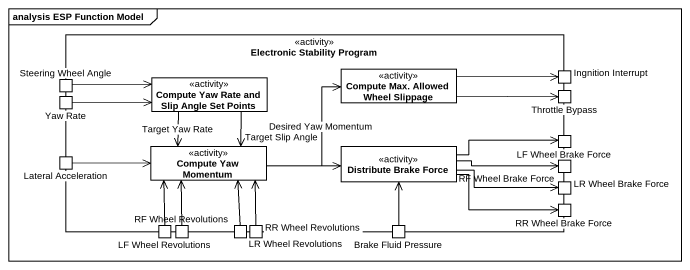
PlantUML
@startuml
mainframe analysis ESP Function Model
allowmixing
hide circle
hide empty members
rectangle "Electronic Stability Program" as Electronic_Stability_Program <<activity>> {
  port "Yaw Rate" as Yaw_Rate
  port "Steering Wheel Angle" as Steering_Wheel_Angle
  class "Compute Yaw Rate and Slip Angle Set Points" as Compute_Yaw_Rate_and_Slip <<activity>>
  class "Compute Max. Allowed Wheel Slippage" as Compute_Max_Allowed_Wheel <<activity>>
  port "Throttle Bypass" as Throttle_Bypass
  port "Ingnition Interrupt" as Ingnition_Interrupt
  port "LF Wheel Brake Force" as LF_Wheel_Brake_Force
  port "Lateral Acceleration" as Lateral_Acceleration
  class "Compute Yaw Momentum" as Compute_Yaw_Momentum <<activity>>
  class "Distribute Brake Force" as Distribute_Brake_Force <<activity>>
  port "LR Wheel Brake Force" as LR_Wheel_Brake_Force
  port "RF Wheel Brake Force" as RF_Wheel_Brake_Force
  port "RR Wheel Brake Force" as RR_Wheel_Brake_Force
  port "LF Wheel Revolutions" as LF_Wheel_Revolutions
  port "RF Wheel Revolutions" as RF_Wheel_Revolutions
  port "LR Wheel Revolutions" as LR_Wheel_Revolutions
  port "RR Wheel Revolutions" as RR_Wheel_Revolutions
  port "Brake Fluid Pressure" as Brake_Fluid_Pressure
}
Yaw_Rate -right-> Compute_Yaw_Rate_and_Slip
Steering_Wheel_Angle -right-> Compute_Yaw_Rate_and_Slip
Compute_Yaw_Rate_and_Slip --> Compute_Yaw_Momentum : Target Yaw Rate
Compute_Yaw_Rate_and_Slip --> Compute_Yaw_Momentum : Target Slip Angle
Compute_Max_Allowed_Wheel -right-> Throttle_Bypass
Compute_Max_Allowed_Wheel -right-> Ingnition_Interrupt
Lateral_Acceleration -right-> Compute_Yaw_Momentum
Compute_Yaw_Momentum -right-> Compute_Max_Allowed_Wheel : Desired Yaw Momentum
Compute_Yaw_Momentum -right-> Distribute_Brake_Force
Distribute_Brake_Force -right-> LF_Wheel_Brake_Force
Distribute_Brake_Force -right-> LR_Wheel_Brake_Force
Distribute_Brake_Force -right-> RF_Wheel_Brake_Force
Distribute_Brake_Force -right-> RR_Wheel_Brake_Force
LF_Wheel_Revolutions -up-> Compute_Yaw_Momentum
RF_Wheel_Revolutions -up-> Compute_Yaw_Momentum
LR_Wheel_Revolutions -up-> Compute_Yaw_Momentum
RR_Wheel_Revolutions -up-> Compute_Yaw_Momentum
Brake_Fluid_Pressure -up-> Distribute_Brake_Force
@enduml
